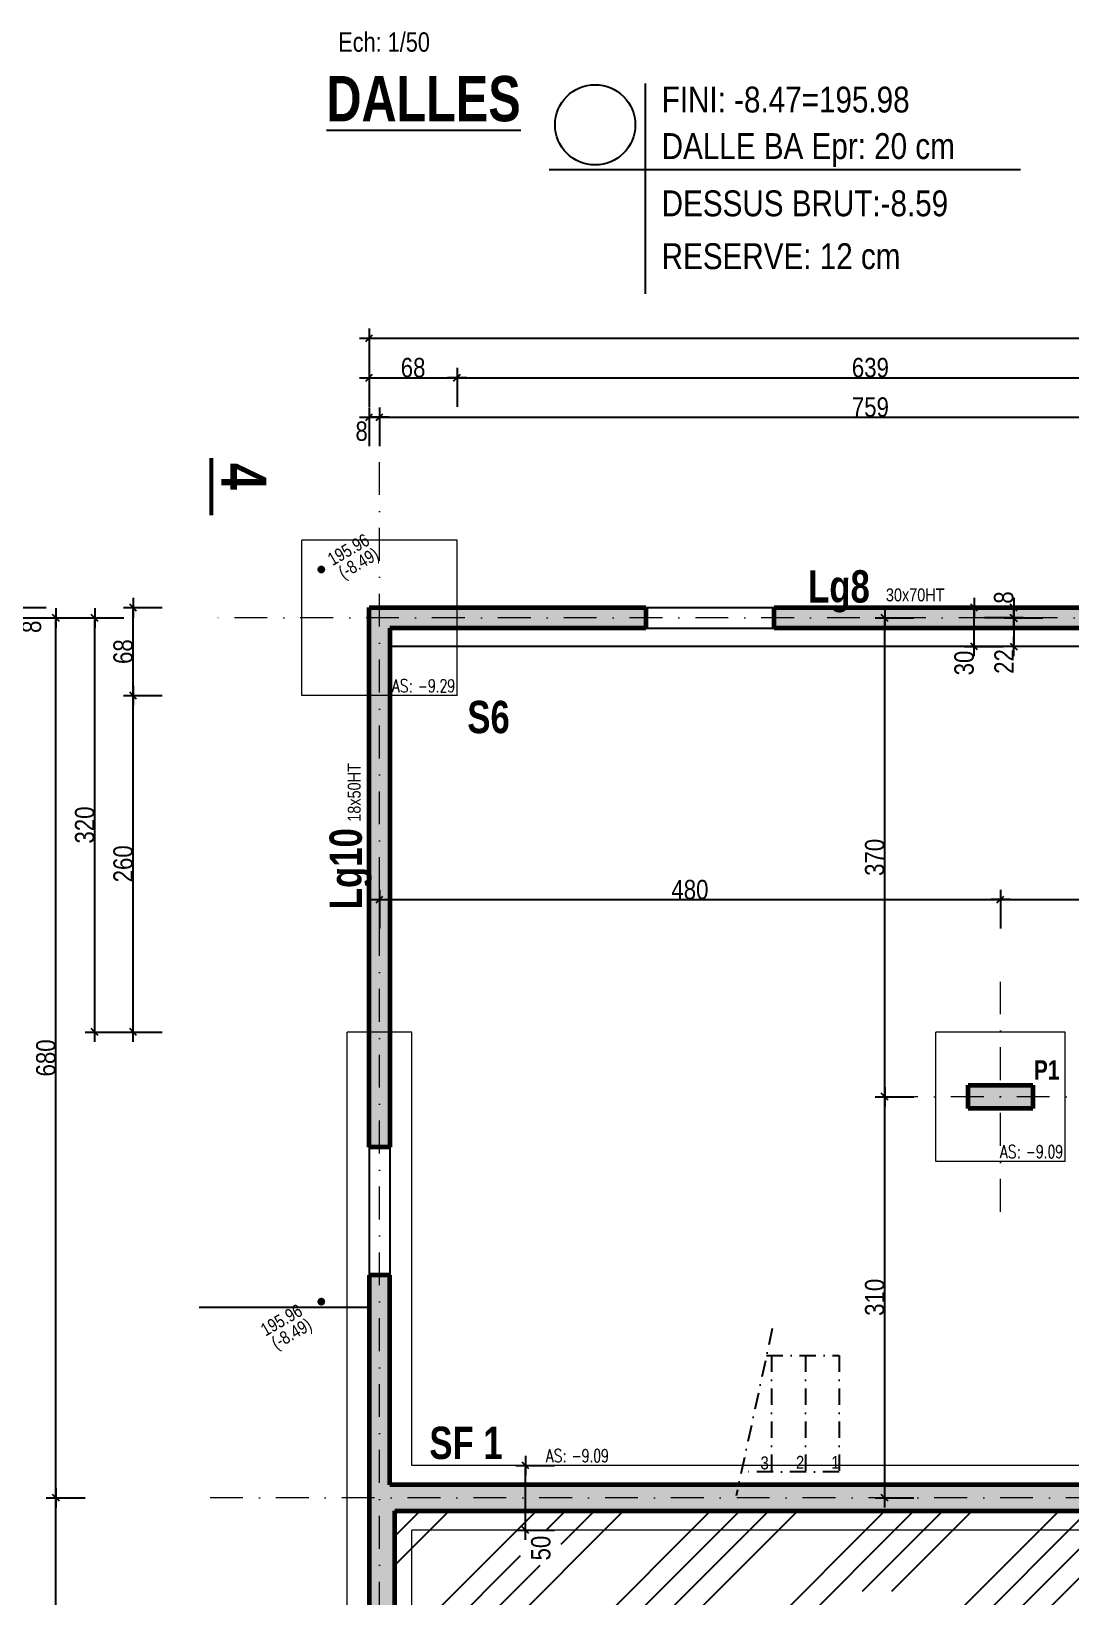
# Model space of a CAD drawing. Header units: centimetres. Extents: x 16433 to 114398, y -50094 to -12305.
# Drawn here: x 54933 to 55736, y -37058 to -35848 of the extents above; entities that cross this region are included whole.
import ezdxf
from ezdxf.enums import TextEntityAlignment as Align

# ---------------------------------------------------------------- set-up
doc = ezdxf.new("R2010")
doc.units = ezdxf.units.CM
doc.header["$LTSCALE"] = 0.5
doc.linetypes.add('TIRETPTX2', pattern=[50.8, 25.4, -12.7, 0, -12.7])
doc.layers.get('DEFPOINTS').update_dxf_attribs({"linetype": 'CONTINUOUS'})
for name, color, linetype in [('01_cote_gen', 4, 'CONTINUOUS'), ('01_escalier int.', 2, 'TIRETPTX2'), ('01_linteaux', 2, 'CONTINUOUS'), ('01_poch_murs', 253, 'CONTINUOUS'), ('01_poch_poteaux', 250, 'CONTINUOUS'), ('01_texte', 230, 'CONTINUOUS'), ('AA_COTES', 2, 'CONTINUOUS')]:
    doc.layers.add(name, color=color, linetype=linetype)
for name, color, linetype, lineweight in [('01_murs_coup', 5, 'CONTINUOUS', 60), ('01_sem', 42, 'CONTINUOUS', 15), ('01_tram_axes', 2, 'TIRETPTX2', 9)]:
    doc.layers.add(name, color=color, linetype=linetype, lineweight=lineweight)
doc.styles.add('ARIAL NA', font='ARIALN.TTF')
doc.styles.add('impact', font='impact.ttf')
doc.styles.add('MATTE_TXT', font='arial.ttf')
doc.styles.add('SIMPLEX1', font='SIMPLEX.shx', dxfattribs={"width": 0.8, "height": 10})
doc.styles.add('STYLE2', font='ARIALN.TTF')
doc.dimstyles.new('JB50', dxfattribs={"dimscale": 0.1, "dimtxt": 150, "dimasz": 15, "dimexe": 0.1, "dimexo": 0.1, "dimgap": 0.09, "dimtad": 1, "dimdec": 1, "dimdsep": 46, "dimtxsty": 'STYLE2', "dimblk1": 'BOND_G', "dimblk2": 'BOND_D', "dimsah": 1, "dimcen": 1.5, "dimdle": 0.01, "dimse1": 1, "dimse2": 1, "dimclrd": 4, "dimclre": 2, "dimclrt": 6, "dimazin": 2, "dimtfac": 2.333333, "dimtdec": 1, "dimtix": 1, "dimtmove": 2, "dimatfit": 3, "dimldrblk": 'BOND_G', "dimfxl": 1, "dimtolj": 1, "dimtzin": 0, "dimarcsym": 0})

# ---------------------------------------------------------------- blocks, each defined once
blk = doc.blocks.new('BOND_G')
at = {"layer": 'AA_COTES', "color": 0}
for p, q in [((0, -5), (0, 15)), ((5, 0), (-5, 0)), ((1.77, 1.77), (-1.77, -1.77))]:
    blk.add_line(p, q, dxfattribs=at)
blk = doc.blocks.new('BOND_D')
at = {"layer": 'AA_COTES', "color": 0}
for p, q in [((5, 0), (-5, 0)), ((-1.77, -1.77), (1.77, 1.77)), ((0, 5), (0, -15))]:
    blk.add_line(p, q, dxfattribs=at)
blk = doc.blocks.new('*D3208')
at = {"layer": '01_cote_gen', "color": 4, "lineweight": -2, "transparency": 16777216}
blk.add_line((55314.7, -37005.3), (55314.7, -36958.3), dxfattribs=at)
at = {"layer": 'DEFPOINTS', "color": 0}
for p in [(55314.7, -36956.8), (55320.8, -36956.8), (55320.8, -37006.8)]:
    blk.add_point(p, dxfattribs=at)
at = {"layer": '01_cote_gen', "color": 4, "lineweight": -2, "transparency": 16777216, "xscale": 1.5, "yscale": 1.5, "zscale": 1.5}
for name, p, rotation in [('BOND_D', (55314.7, -36956.8), 90), ('BOND_G', (55314.7, -37006.8), 270)]:
    blk.add_blockref(name, p, dxfattribs=dict(at, rotation=rotation))
at = {"layer": '01_cote_gen', "color": 6, "transparency": 16777216, "insert": (55326.6, -37020.6), "char_height": 15, "attachment_point": 5, "rotation": 90, "style": 'STYLE2'}
blk.add_mtext('\\A1;50', dxfattribs=at)
blk = doc.blocks.new('*D3209')
at = {"layer": '01_cote_gen', "color": 4, "lineweight": -2, "transparency": 16777216}
blk.add_line((54981.7, -36620.3), (54981.7, -36303.3), dxfattribs=at)
at = {"layer": 'DEFPOINTS', "color": 0}
for p in [(54981.7, -36301.8), (55043.2, -36301.8), (55053.1, -36621.8)]:
    blk.add_point(p, dxfattribs=at)
at = {"layer": '01_cote_gen', "color": 4, "lineweight": -2, "transparency": 16777216, "xscale": 1.5, "yscale": 1.5, "zscale": 1.5}
for name, p, rotation in [('BOND_D', (54981.7, -36301.8), 90), ('BOND_G', (54981.7, -36621.8), 270)]:
    blk.add_blockref(name, p, dxfattribs=dict(at, rotation=rotation))
at = {"layer": '01_cote_gen', "color": 6, "transparency": 16777216, "insert": (54974, -36461.8), "char_height": 15, "attachment_point": 5, "rotation": 90, "style": 'STYLE2'}
blk.add_mtext('\\A1;320', dxfattribs=at)
blk = doc.blocks.new('*D3211')
at = {"layer": '01_cote_gen', "color": 4, "lineweight": -2, "transparency": 16777216}
blk.add_line((55203.3, -36146.6), (55959.3, -36146.6), dxfattribs=at)
at = {"layer": 'DEFPOINTS', "color": 0}
for p in [(55960.8, -36146.6), (55201.8, -36162.3), (55960.8, -36162.3)]:
    blk.add_point(p, dxfattribs=at)
at = {"layer": '01_cote_gen', "color": 4, "lineweight": -2, "transparency": 16777216, "xscale": 1.5, "yscale": 1.5, "zscale": 1.5, "rotation": 180}
blk.add_blockref('BOND_G', (55201.8, -36146.6), dxfattribs=at)
at = {"layer": '01_cote_gen', "color": 4, "lineweight": -2, "transparency": 16777216, "xscale": 1.5, "yscale": 1.5, "zscale": 1.5}
blk.add_blockref('BOND_D', (55960.8, -36146.6), dxfattribs=at)
at = {"layer": '01_cote_gen', "color": 6, "transparency": 16777216, "insert": (55581.3, -36138.9), "char_height": 15, "attachment_point": 5, "style": 'STYLE2'}
blk.add_mtext('\\A1;759', dxfattribs=at)
blk = doc.blocks.new('*D3213')
at = {"layer": '01_cote_gen', "color": 4, "lineweight": -2, "transparency": 16777216}
blk.add_line((55195.3, -36116.1), (55260.3, -36116.1), dxfattribs=at)
at = {"layer": 'DEFPOINTS', "color": 0}
for p in [(55261.8, -36116.1), (55261.8, -36274.3), (55193.8, -36286.8)]:
    blk.add_point(p, dxfattribs=at)
at = {"layer": '01_cote_gen', "color": 4, "lineweight": -2, "transparency": 16777216, "xscale": 1.5, "yscale": 1.5, "zscale": 1.5, "rotation": 180}
blk.add_blockref('BOND_G', (55193.8, -36116.1), dxfattribs=at)
at = {"layer": '01_cote_gen', "color": 4, "lineweight": -2, "transparency": 16777216, "xscale": 1.5, "yscale": 1.5, "zscale": 1.5}
blk.add_blockref('BOND_D', (55261.8, -36116.1), dxfattribs=at)
at = {"layer": '01_cote_gen', "color": 6, "transparency": 16777216, "insert": (55227.8, -36108.4), "char_height": 15, "attachment_point": 5, "style": 'STYLE2'}
blk.add_mtext('\\A1;68', dxfattribs=at)
blk = doc.blocks.new('*D3214')
at = {"layer": '01_cote_gen', "color": 4, "lineweight": -2, "transparency": 16777216}
blk.add_line((55195.3, -36146.6), (55200.3, -36146.6), dxfattribs=at)
at = {"layer": 'DEFPOINTS', "color": 0}
for p in [(55193.8, -36138.6), (55201.8, -36146.6), (55201.8, -36152)]:
    blk.add_point(p, dxfattribs=at)
at = {"layer": '01_cote_gen', "color": 4, "lineweight": -2, "transparency": 16777216, "xscale": 1.5, "yscale": 1.5, "zscale": 1.5, "rotation": 180}
blk.add_blockref('BOND_G', (55193.8, -36146.6), dxfattribs=at)
at = {"layer": '01_cote_gen', "color": 4, "lineweight": -2, "transparency": 16777216, "xscale": 1.5, "yscale": 1.5, "zscale": 1.5}
blk.add_blockref('BOND_D', (55201.8, -36146.6), dxfattribs=at)
at = {"layer": '01_cote_gen', "color": 6, "transparency": 16777216, "insert": (55188, -36157.5), "char_height": 15, "attachment_point": 5, "style": 'STYLE2'}
blk.add_mtext('\\A1;8', dxfattribs=at)
blk = doc.blocks.new('*D3215')
at = {"layer": '01_cote_gen', "color": 4, "lineweight": -2, "transparency": 16777216}
blk.add_line((55263.3, -36116.1), (55899.3, -36116.1), dxfattribs=at)
at = {"layer": 'DEFPOINTS', "color": 0}
for p in [(55900.8, -36116.1), (55261.8, -36123.6), (55900.8, -36241.8)]:
    blk.add_point(p, dxfattribs=at)
at = {"layer": '01_cote_gen', "color": 4, "lineweight": -2, "transparency": 16777216, "xscale": 1.5, "yscale": 1.5, "zscale": 1.5, "rotation": 180}
blk.add_blockref('BOND_G', (55261.8, -36116.1), dxfattribs=at)
at = {"layer": '01_cote_gen', "color": 4, "lineweight": -2, "transparency": 16777216, "xscale": 1.5, "yscale": 1.5, "zscale": 1.5}
blk.add_blockref('BOND_D', (55900.8, -36116.1), dxfattribs=at)
at = {"layer": '01_cote_gen', "color": 6, "transparency": 16777216, "insert": (55581.3, -36108.4), "char_height": 15, "attachment_point": 5, "style": 'STYLE2'}
blk.add_mtext('\\A1;639', dxfattribs=at)
blk = doc.blocks.new('*D3220')
at = {"layer": '01_cote_gen', "color": 4, "lineweight": -2, "transparency": 16777216}
blk.add_line((54951.7, -36980.3), (54951.7, -36303.3), dxfattribs=at)
at = {"layer": 'DEFPOINTS', "color": 0}
for p in [(54951.7, -36301.8), (55004.2, -36301.8), (54989.8, -36981.8)]:
    blk.add_point(p, dxfattribs=at)
at = {"layer": '01_cote_gen', "color": 4, "lineweight": -2, "transparency": 16777216, "xscale": 1.5, "yscale": 1.5, "zscale": 1.5}
for name, p, rotation in [('BOND_D', (54951.7, -36301.8), 90), ('BOND_G', (54951.7, -36981.8), 270)]:
    blk.add_blockref(name, p, dxfattribs=dict(at, rotation=rotation))
at = {"layer": '01_cote_gen', "color": 6, "transparency": 16777216, "insert": (54944, -36641.8), "char_height": 15, "attachment_point": 5, "rotation": 90, "style": 'STYLE2'}
blk.add_mtext('\\A1;680', dxfattribs=at)
blk = doc.blocks.new('*D3221')
at = {"layer": '01_cote_gen', "color": 4, "lineweight": -2, "transparency": 16777216}
blk.add_line((54951.7, -37305.3), (54951.7, -36983.3), dxfattribs=at)
at = {"layer": 'DEFPOINTS', "color": 0}
for p in [(54951.7, -36981.8), (55006.8, -36981.8), (54989.8, -37306.8)]:
    blk.add_point(p, dxfattribs=at)
at = {"layer": '01_cote_gen', "color": 4, "lineweight": -2, "transparency": 16777216, "xscale": 1.5, "yscale": 1.5, "zscale": 1.5}
for name, p, rotation in [('BOND_D', (54951.7, -36981.8), 90), ('BOND_G', (54951.7, -37306.8), 270)]:
    blk.add_blockref(name, p, dxfattribs=dict(at, rotation=rotation))
at = {"layer": '01_cote_gen', "color": 6, "transparency": 16777216, "insert": (54944, -37144.3), "char_height": 15, "attachment_point": 5, "rotation": 90, "style": 'STYLE2'}
blk.add_mtext('\\A1;325', dxfattribs=at)
blk = doc.blocks.new('*D3222')
at = {"layer": '01_cote_gen', "color": 4, "lineweight": -2, "transparency": 16777216}
blk.add_line((54921.7, -37305.3), (54921.7, -36303.3), dxfattribs=at)
at = {"layer": 'DEFPOINTS', "color": 0}
for p in [(54921.7, -36301.8), (55004.2, -36301.8), (54989.8, -37306.8)]:
    blk.add_point(p, dxfattribs=at)
at = {"layer": '01_cote_gen', "color": 4, "lineweight": -2, "transparency": 16777216, "xscale": 1.5, "yscale": 1.5, "zscale": 1.5}
for name, p, rotation in [('BOND_D', (54921.7, -36301.8), 90), ('BOND_G', (54921.7, -37306.8), 270)]:
    blk.add_blockref(name, p, dxfattribs=dict(at, rotation=rotation))
at = {"layer": '01_cote_gen', "color": 6, "transparency": 16777216, "insert": (54914, -36804.3), "char_height": 15, "attachment_point": 5, "rotation": 90, "style": 'STYLE2'}
blk.add_mtext('\\A1;1005', dxfattribs=at)
blk = doc.blocks.new('*D3229')
at = {"layer": '01_cote_gen', "color": 4, "lineweight": -2, "transparency": 16777216}
blk.add_line((55592.4, -36980.3), (55592.4, -36673.3), dxfattribs=at)
at = {"layer": 'DEFPOINTS', "color": 0}
for p in [(55592.4, -36671.8), (55604.7, -36671.8), (55604.7, -36981.8)]:
    blk.add_point(p, dxfattribs=at)
at = {"layer": '01_cote_gen', "color": 4, "lineweight": -2, "transparency": 16777216, "xscale": 1.5, "yscale": 1.5, "zscale": 1.5}
for name, p, rotation in [('BOND_D', (55592.4, -36671.8), 90), ('BOND_G', (55592.4, -36981.8), 270)]:
    blk.add_blockref(name, p, dxfattribs=dict(at, rotation=rotation))
at = {"layer": '01_cote_gen', "color": 6, "transparency": 16777216, "insert": (55584.7, -36826.8), "char_height": 15, "attachment_point": 5, "rotation": 90, "style": 'STYLE2'}
blk.add_mtext('\\A1;310', dxfattribs=at)
blk = doc.blocks.new('*D3230')
at = {"layer": '01_cote_gen', "color": 4, "lineweight": -2, "transparency": 16777216}
blk.add_line((55592.4, -36670.3), (55592.4, -36303.3), dxfattribs=at)
at = {"layer": 'DEFPOINTS', "color": 0}
for p in [(55592.4, -36301.8), (55646, -36301.8), (55614.9, -36671.8)]:
    blk.add_point(p, dxfattribs=at)
at = {"layer": '01_cote_gen', "color": 4, "lineweight": -2, "transparency": 16777216, "xscale": 1.5, "yscale": 1.5, "zscale": 1.5}
for name, p, rotation in [('BOND_D', (55592.4, -36301.8), 90), ('BOND_G', (55592.4, -36671.8), 270)]:
    blk.add_blockref(name, p, dxfattribs=dict(at, rotation=rotation))
at = {"layer": '01_cote_gen', "color": 6, "transparency": 16777216, "insert": (55584.7, -36486.8), "char_height": 15, "attachment_point": 5, "rotation": 90, "style": 'STYLE2'}
blk.add_mtext('\\A1;370', dxfattribs=at)
blk = doc.blocks.new('*D3231')
at = {"layer": '01_cote_gen', "color": 4, "lineweight": -2, "transparency": 16777216}
blk.add_line((55203.3, -36519.4), (55680.3, -36519.4), dxfattribs=at)
at = {"layer": 'DEFPOINTS', "color": 0}
for p in [(55681.8, -36519.4), (55201.8, -36538.3), (55681.8, -36582.9)]:
    blk.add_point(p, dxfattribs=at)
at = {"layer": '01_cote_gen', "color": 4, "lineweight": -2, "transparency": 16777216, "xscale": 1.5, "yscale": 1.5, "zscale": 1.5, "rotation": 180}
blk.add_blockref('BOND_G', (55201.8, -36519.4), dxfattribs=at)
at = {"layer": '01_cote_gen', "color": 4, "lineweight": -2, "transparency": 16777216, "xscale": 1.5, "yscale": 1.5, "zscale": 1.5}
blk.add_blockref('BOND_D', (55681.8, -36519.4), dxfattribs=at)
at = {"layer": '01_cote_gen', "color": 6, "transparency": 16777216, "insert": (55441.8, -36511.8), "char_height": 15, "attachment_point": 5, "style": 'STYLE2'}
blk.add_mtext('\\A1;480', dxfattribs=at)
blk = doc.blocks.new('*D3232')
at = {"layer": '01_cote_gen', "color": 4, "lineweight": -2, "transparency": 16777216}
blk.add_line((55683.3, -36519.4), (55959.3, -36519.4), dxfattribs=at)
at = {"layer": 'DEFPOINTS', "color": 0}
for p in [(55960.8, -36519.4), (55681.8, -36526.9), (55960.8, -36644.6)]:
    blk.add_point(p, dxfattribs=at)
at = {"layer": '01_cote_gen', "color": 4, "lineweight": -2, "transparency": 16777216, "xscale": 1.5, "yscale": 1.5, "zscale": 1.5, "rotation": 180}
blk.add_blockref('BOND_G', (55681.8, -36519.4), dxfattribs=at)
at = {"layer": '01_cote_gen', "color": 4, "lineweight": -2, "transparency": 16777216, "xscale": 1.5, "yscale": 1.5, "zscale": 1.5}
blk.add_blockref('BOND_D', (55960.8, -36519.4), dxfattribs=at)
at = {"layer": '01_cote_gen', "color": 6, "transparency": 16777216, "insert": (55821.3, -36511.8), "char_height": 15, "attachment_point": 5, "style": 'STYLE2'}
blk.add_mtext('\\A1;279', dxfattribs=at)
blk = doc.blocks.new('*D3235')
at = {"layer": '01_cote_gen', "color": 4, "lineweight": -2, "transparency": 16777216}
blk.add_line((54921.7, -36300.3), (54921.7, -36295.3), dxfattribs=at)
at = {"layer": 'DEFPOINTS', "color": 0}
for p in [(54921.7, -36293.8), (55080.1, -36293.8), (55080.1, -36301.8)]:
    blk.add_point(p, dxfattribs=at)
at = {"layer": '01_cote_gen', "color": 4, "lineweight": -2, "transparency": 16777216, "xscale": 1.5, "yscale": 1.5, "zscale": 1.5}
for name, p, rotation in [('BOND_D', (54921.7, -36293.8), 90), ('BOND_G', (54921.7, -36301.8), 270)]:
    blk.add_blockref(name, p, dxfattribs=dict(at, rotation=rotation))
at = {"layer": '01_cote_gen', "color": 6, "transparency": 16777216, "insert": (54932.9, -36308.6), "char_height": 15, "attachment_point": 5, "rotation": 90, "style": 'STYLE2'}
blk.add_mtext('\\A1;8', dxfattribs=at)
blk = doc.blocks.new('*D3244')
at = {"layer": '01_cote_gen', "color": 4, "lineweight": -2, "transparency": 16777216}
blk.add_line((55195.3, -36085.6), (56726.3, -36085.6), dxfattribs=at)
at = {"layer": 'DEFPOINTS', "color": 0}
for p in [(56727.8, -36085.6), (55193.8, -36108.6), (56727.8, -36108.6)]:
    blk.add_point(p, dxfattribs=at)
at = {"layer": '01_cote_gen', "color": 4, "lineweight": -2, "transparency": 16777216, "xscale": 1.5, "yscale": 1.5, "zscale": 1.5, "rotation": 180}
blk.add_blockref('BOND_G', (55193.8, -36085.6), dxfattribs=at)
at = {"layer": '01_cote_gen', "color": 4, "lineweight": -2, "transparency": 16777216, "xscale": 1.5, "yscale": 1.5, "zscale": 1.5}
blk.add_blockref('BOND_D', (56727.8, -36085.6), dxfattribs=at)
at = {"layer": '01_cote_gen', "color": 6, "transparency": 16777216, "insert": (55960.8, -36077.9), "char_height": 15, "attachment_point": 5, "style": 'STYLE2'}
blk.add_mtext('\\A1;1534', dxfattribs=at)
blk = doc.blocks.new('*D3522')
at = {"layer": '01_cote_gen', "color": 4, "lineweight": -2, "transparency": 16777216}
blk.add_line((55692.1, -36300.3), (55692.1, -36295.3), dxfattribs=at)
at = {"layer": 'DEFPOINTS', "color": 0}
for p in [(55692.1, -36293.8), (55698.4, -36293.8), (55698.4, -36301.8)]:
    blk.add_point(p, dxfattribs=at)
at = {"layer": '01_cote_gen', "color": 4, "lineweight": -2, "transparency": 16777216, "xscale": 1.5, "yscale": 1.5, "zscale": 1.5}
for name, p, rotation in [('BOND_D', (55692.1, -36293.8), 90), ('BOND_G', (55692.1, -36301.8), 270)]:
    blk.add_blockref(name, p, dxfattribs=dict(at, rotation=rotation))
at = {"layer": '01_cote_gen', "color": 6, "transparency": 16777216, "insert": (55684.4, -36286), "char_height": 15, "attachment_point": 5, "rotation": 90, "style": 'STYLE2'}
blk.add_mtext('\\A1;8', dxfattribs=at)
blk = doc.blocks.new('*D3523')
at = {"layer": '01_cote_gen', "color": 4, "lineweight": -2, "transparency": 16777216}
blk.add_line((55692.1, -36303.3), (55692.1, -36322.3), dxfattribs=at)
at = {"layer": 'DEFPOINTS', "color": 0}
for p in [(55704.3, -36301.8), (55692.1, -36323.8), (55704.3, -36323.8)]:
    blk.add_point(p, dxfattribs=at)
at = {"layer": '01_cote_gen', "color": 4, "lineweight": -2, "transparency": 16777216, "xscale": 1.5, "yscale": 1.5, "zscale": 1.5}
for name, p, rotation in [('BOND_G', (55692.1, -36301.8), 90), ('BOND_D', (55692.1, -36323.8), 270)]:
    blk.add_blockref(name, p, dxfattribs=dict(at, rotation=rotation))
at = {"layer": '01_cote_gen', "color": 6, "transparency": 16777216, "insert": (55684.6, -36335.4), "char_height": 15, "attachment_point": 5, "rotation": 90, "style": 'STYLE2'}
blk.add_mtext('\\A1;22', dxfattribs=at)
blk = doc.blocks.new('*D3524')
at = {"layer": '01_cote_gen', "color": 4, "lineweight": -2, "transparency": 16777216}
blk.add_line((55661.5, -36322.3), (55661.5, -36295.3), dxfattribs=at)
at = {"layer": 'DEFPOINTS', "color": 0}
for p in [(55661.5, -36293.8), (55661.5, -36293.8), (55661.5, -36323.8)]:
    blk.add_point(p, dxfattribs=at)
at = {"layer": '01_cote_gen', "color": 4, "lineweight": -2, "transparency": 16777216, "xscale": 1.5, "yscale": 1.5, "zscale": 1.5}
for name, p, rotation in [('BOND_D', (55661.5, -36293.8), 90), ('BOND_G', (55661.5, -36323.8), 270)]:
    blk.add_blockref(name, p, dxfattribs=dict(at, rotation=rotation))
at = {"layer": '01_cote_gen', "color": 6, "transparency": 16777216, "insert": (55653.8, -36336.6), "char_height": 15, "attachment_point": 5, "rotation": 90, "style": 'STYLE2'}
blk.add_mtext('\\A1;30', dxfattribs=at)
blk = doc.blocks.new('*D3532')
at = {"layer": '01_cote_gen', "color": 4, "lineweight": -2, "transparency": 16777216}
blk.add_line((55011.4, -36620.3), (55011.4, -36363.3), dxfattribs=at)
at = {"layer": 'DEFPOINTS', "color": 0}
for p in [(55011.4, -36361.8), (55083.4, -36361.8), (55049.9, -36621.8)]:
    blk.add_point(p, dxfattribs=at)
at = {"layer": '01_cote_gen', "color": 4, "lineweight": -2, "transparency": 16777216, "xscale": 1.5, "yscale": 1.5, "zscale": 1.5}
for name, p, rotation in [('BOND_D', (55011.4, -36361.8), 90), ('BOND_G', (55011.4, -36621.8), 270)]:
    blk.add_blockref(name, p, dxfattribs=dict(at, rotation=rotation))
at = {"layer": '01_cote_gen', "color": 6, "transparency": 16777216, "insert": (55003.7, -36491.8), "char_height": 15, "attachment_point": 5, "rotation": 90, "style": 'STYLE2'}
blk.add_mtext('\\A1;260', dxfattribs=at)
blk = doc.blocks.new('*D3533')
at = {"layer": '01_cote_gen', "color": 4, "lineweight": -2, "transparency": 16777216}
blk.add_line((55011.4, -36360.3), (55011.4, -36295.3), dxfattribs=at)
at = {"layer": 'DEFPOINTS', "color": 0}
for p in [(55011.4, -36293.8), (55273.8, -36293.8), (55033.9, -36361.8)]:
    blk.add_point(p, dxfattribs=at)
at = {"layer": '01_cote_gen', "color": 4, "lineweight": -2, "transparency": 16777216, "xscale": 1.5, "yscale": 1.5, "zscale": 1.5}
for name, p, rotation in [('BOND_D', (55011.4, -36293.8), 90), ('BOND_G', (55011.4, -36361.8), 270)]:
    blk.add_blockref(name, p, dxfattribs=dict(at, rotation=rotation))
at = {"layer": '01_cote_gen', "color": 6, "transparency": 16777216, "insert": (55003.7, -36327.8), "char_height": 15, "attachment_point": 5, "rotation": 90, "style": 'STYLE2'}
blk.add_mtext('\\A1;68', dxfattribs=at)
blk = doc.blocks.new('*D3542')
at = {"layer": '01_cote_gen', "color": 4, "lineweight": -2, "transparency": 16777216}
blk.add_line((54892.3, -37315.3), (54892.3, -36295.3), dxfattribs=at)
at = {"layer": 'DEFPOINTS', "color": 0}
for p in [(54892.3, -36293.8), (54944.2, -36293.8), (54944.2, -37316.8)]:
    blk.add_point(p, dxfattribs=at)
at = {"layer": '01_cote_gen', "color": 4, "lineweight": -2, "transparency": 16777216, "xscale": 1.5, "yscale": 1.5, "zscale": 1.5}
for name, p, rotation in [('BOND_D', (54892.3, -36293.8), 90), ('BOND_G', (54892.3, -37316.8), 270)]:
    blk.add_blockref(name, p, dxfattribs=dict(at, rotation=rotation))
at = {"layer": '01_cote_gen', "color": 6, "transparency": 16777216, "insert": (54884.6, -36805.3), "char_height": 15, "attachment_point": 5, "rotation": 90, "style": 'STYLE2'}
blk.add_mtext('\\A1;1023', dxfattribs=at)

msp = doc.modelspace()

# ---------------------------------------------------------------- hatches: boundary and pattern name
at = {"layer": '01_poch_murs', "ltscale": 2}
h = msp.add_hatch(color=256, dxfattribs=at)
h.dxf.hatch_style = 1
h.paths.add_polyline_path([(55407.805, -36293.782), (55193.799, -36293.782), (55193.799, -36710.78), (55209.799, -36710.78), (55209.799, -36309.782), (55407.805, -36309.782)])
h.paths.add_polyline_path([(55756.777, -36293.782), (55506.805, -36293.782), (55506.805, -36309.782), (55756.777, -36309.782)])
h.paths.add_polyline_path([(56074.765, -36293.782), (55855.765, -36293.782), (55855.765, -36309.782), (55951.802, -36309.782), (55951.802, -36772.786), (55876.826, -36772.786), (55876.826, -36790.786), (55951.802, -36790.786), (55951.802, -36971.782), (55969.802, -36971.782), (55969.802, -36790.786), (56044.802, -36790.786), (56044.802, -36772.786), (55969.802, -36772.786), (55969.802, -36309.782), (56074.765, -36309.782)])
h.paths.add_polyline_path([(56465.806, -36293.782), (56173.791, -36293.782), (56173.791, -36309.782), (56465.806, -36309.782)])
h.paths.add_polyline_path([(56727.809, -36293.782), (56564.815, -36293.782), (56564.815, -36309.782), (56711.809, -36309.782), (56711.809, -36651.336), (56727.809, -36651.336)])
h.paths.add_polyline_path([(56727.809, -36750.336), (56711.809, -36750.336), (56711.809, -36971.782), (55209.799, -36971.782), (55209.799, -36809.78), (55193.799, -36809.78), (55193.799, -37316.781), (56040.801, -37316.781), (56040.802, -37240.748), (56727.809, -37240.748)])
h.paths.add_polyline_path([(56707.809, -36991.782), (56707.809, -37220.748), (56020.809, -37220.748), (56020.809, -37296.781), (55213.799, -37296.781), (55213.799, -36991.782)], flags=16)
h.paths.add_polyline_path([(57072.832, -36999.786), (56737.823, -36999.836), (56737.809, -37019.786), (57072.832, -37019.786)])
h.paths.add_polyline_path([(56727.797, -37519.791), (56711.797, -37519.791), (56711.797, -37758.795), (56727.797, -37758.795)])
h.paths.add_polyline_path([(56040.801, -37316.781), (56022.798, -37316.781), (56022.798, -37798.09), (56040.798, -37798.09)])
h.paths.add_polyline_path([(55898.802, -37316.781), (55880.802, -37316.781), (55880.802, -37798.09), (55898.802, -37798.09)])
h.paths.add_polyline_path([(55437.795, -37316.781), (55421.795, -37316.781), (55421.795, -37335.786), (55437.795, -37335.786)])
h.paths.add_polyline_path([(55437.795, -37434.786), (55421.795, -37434.786), (55421.795, -37585.784), (55335.802, -37585.784), (55335.802, -37601.784), (55437.795, -37601.784)])
h.paths.add_polyline_path([(55236.802, -37585.784), (55193.799, -37585.784), (55193.799, -37712.784), (55209.799, -37712.784), (55209.799, -37601.784), (55236.802, -37601.784)])
at = {"layer": '01_poch_murs'}
h = msp.add_hatch(dxfattribs=at)
h.set_pattern_fill('ANSI34', color=256, scale=5)
h.set_pattern_definition([(45, (157.42, -154.75), (-67.35192, 67.35192), []), (45, (179.87, -154.75), (-67.35192, 67.35192), []), (45, (202.32, -154.75), (-67.35192, 67.35192), []), (45, (224.78, -154.75), (-67.35192, 67.35192), [])])
h.paths.add_polyline_path([(56692.809, -37006.782), (55226.799, -37006.782), (55226.799, -37296.781), (56005.809, -37296.781), (56005.809, -37205.748), (56692.809, -37205.748)])
edge = h.paths.add_edge_path(flags=16)
edge.add_arc((55780.608, -37148.05), 30.98, 0, 360)
h.paths.add_polyline_path([(56707.809, -36991.782), (55960.802, -36991.782), (55960.802, -37006.782), (56692.809, -37006.782), (56692.809, -37205.748), (56031.799, -37205.748), (56031.799, -37220.748), (56707.809, -37220.748)])
h.paths.add_polyline_path([(56020.809, -37230.748), (56005.809, -37230.748), (56005.809, -37296.781), (55889.803, -37296.781), (56020.809, -37296.781)], flags=17)
h.paths.add_polyline_path([(55429.795, -37281.781), (55226.799, -37281.781), (55226.799, -37006.782), (55960.802, -37006.782), (55960.802, -36991.782), (55213.799, -36991.782), (55213.799, -37296.781), (55429.795, -37296.781)])
h.paths.add_polyline_path([(55226.126, -37210.352), (55252.739, -37210.352), (55252.739, -37179.124), (55226.126, -37179.124)], flags=16)
h.paths.add_polyline_path([(55342.177, -37269.073), (55342.177, -37242.46), (55310.949, -37242.46), (55310.949, -37269.073)], flags=16)
h.paths.add_polyline_path([(55342.177, -37033.862), (55342.177, -37007.249), (55310.949, -37007.249), (55310.949, -37033.862)], flags=16)
h.paths.add_polyline_path([(55984.191, -37114.35), (56010.804, -37114.35), (56010.804, -37083.122), (55984.191, -37083.122)], flags=16)
h.paths.add_polyline_path([(55563.21, -37085.122), (55599.38, -37085.122), (55599.38, -37053.894), (55563.21, -37053.894)], flags=16)
h.paths.add_polyline_path([(56322.216, -37085.122), (56358.385, -37085.122), (56358.385, -37053.894), (56322.216, -37053.894)], flags=16)
h.paths.add_polyline_path([(56357.801, -37114.094), (56393.971, -37114.094), (56393.971, -37082.866), (56357.801, -37082.866)], flags=16)
h.paths.add_polyline_path([(55997.286, -37138.127), (56023.9, -37138.127), (56023.9, -37106.899), (55997.286, -37106.899)], flags=16)
h.paths.add_polyline_path([(56041.875, -37137.871), (56058.931, -37137.871), (56058.931, -37106.643), (56041.875, -37106.643)], flags=16)
h.paths.add_polyline_path([(55760.087, -37172.419), (55794.45, -37172.419), (55794.45, -37119.919), (55760.087, -37119.919)], flags=16)
h.paths.add_polyline_path([(56693.355, -37076.511), (56693.355, -37041.845), (56678.355, -37041.845), (56678.355, -37076.511)], flags=16)
h.paths.add_polyline_path([(56693.74, -37096.956), (56693.74, -37075.194), (56678.74, -37075.194), (56678.74, -37096.956)], flags=16)
h.paths.add_polyline_path([(56149.269, -37205.353), (56171.031, -37205.353), (56171.031, -37190.353), (56149.269, -37190.353)], flags=16)
h.paths.add_polyline_path([(56169.093, -37205.353), (56203.76, -37205.353), (56203.76, -37190.353), (56169.093, -37190.353)], flags=16)
h.paths.add_polyline_path([(55327.571, -37281.387), (55349.332, -37281.387), (55349.332, -37266.387), (55327.571, -37266.387)], flags=16)
h.paths.add_polyline_path([(55347.395, -37281.387), (55382.062, -37281.387), (55382.062, -37266.387), (55347.395, -37266.387)], flags=16)
h.paths.add_polyline_path([(55238.931, -37284.644), (55298.513, -37284.644), (55298.513, -37245.569), (55238.931, -37245.569)], flags=16)
h.paths.add_polyline_path([(56006.901, -37271.143), (56006.901, -37211.562), (55967.826, -37211.562), (55967.826, -37271.143)], flags=17)
h.paths.add_polyline_path([(56060.654, -37209.24), (56114.661, -37209.24), (56114.661, -37170.165), (56060.654, -37170.165)], flags=16)
h.paths.add_polyline_path([(56697.907, -37206.625), (56697.907, -37147.044), (56658.832, -37147.044), (56658.832, -37206.625)], flags=16)
at = {"layer": '01_poch_poteaux', "ltscale": 2}
h = msp.add_hatch(color=256, dxfattribs=at)
h.dxf.hatch_style = 1
h.paths.add_polyline_path([(55706.802, -36662.773), (55681.802, -36662.772), (55681.802, -36671.773), (55706.802, -36671.773)])
h.paths.add_polyline_path([(55706.802, -36671.773), (55681.802, -36671.773), (55681.802, -36680.778), (55706.801, -36680.773)])
h.paths.add_polyline_path([(55681.802, -36671.773), (55656.801, -36671.773), (55656.799, -36680.783), (55681.802, -36680.778)])
h.paths.add_polyline_path([(55681.802, -36662.772), (55656.802, -36662.77), (55656.801, -36671.773), (55681.802, -36671.773)])

# ---------------------------------------------------------------- linework, layer by layer
at = {"layer": '01_escalier int.'}
for p, q in [((55505.493, -36851.003), (55477.508, -36980.276)), ((55501.008, -36871.722), (55557.259, -36871.722)), ((55504.859, -36871.722), (55504.859, -36961.722)), ((55531.059, -36871.722), (55531.059, -36961.722)), ((55557.259, -36871.722), (55557.259, -36961.722)), ((55557.259, -36961.722), (55481.525, -36961.722))]:
    msp.add_line(p, q, dxfattribs=at)
at = {"layer": '01_linteaux'}
for p, q in [((55407.805, -36293.782), (55506.805, -36293.782)), ((55407.805, -36309.782), (55506.805, -36309.782)), ((56697.809, -36323.782), (55209.799, -36323.782)), ((55193.799, -36710.78), (55193.799, -36809.78)), ((55209.799, -36710.78), (55209.799, -36809.78)), ((55193.799, -36834.78), (55062.547, -36834.78))]:
    msp.add_line(p, q, dxfattribs=at)
at = {"layer": '01_murs_coup'}
for p, q in [((55193.799, -36710.78), (55193.799, -36293.782)), ((55193.799, -36293.782), (55407.805, -36293.782)), ((55407.805, -36293.782), (55407.805, -36309.782)), ((55506.805, -36309.782), (55506.805, -36293.782)), ((55506.805, -36293.782), (55756.777, -36293.782)), ((55209.799, -36309.782), (55209.799, -36710.78)), ((55407.805, -36309.782), (55209.799, -36309.782)), ((55756.777, -36309.782), (55506.805, -36309.782)), ((55656.799, -36680.783), (55656.802, -36662.77)), ((55656.802, -36662.77), (55706.802, -36662.773)), ((55706.802, -36662.773), (55706.801, -36680.773)), ((55706.801, -36680.773), (55656.799, -36680.783)), ((55209.799, -36710.78), (55193.799, -36710.78)), ((55209.799, -36809.78), (55193.799, -36809.78)), ((55193.799, -36809.78), (55193.799, -37316.781)), ((55209.799, -36971.782), (55209.799, -36809.78)), ((56711.809, -36971.782), (55209.799, -36971.782)), ((55213.799, -37296.781), (55213.799, -36991.782)), ((55213.799, -36991.782), (56707.809, -36991.782))]:
    msp.add_line(p, q, dxfattribs=at)
at = {"layer": '01_sem', "ltscale": 2}
for p, q in [((55141.799, -36361.782), (55141.799, -36241.782)), ((55261.799, -36241.782), (55141.799, -36241.782)), ((55261.799, -36361.782), (55261.799, -36241.782)), ((55261.799, -36361.782), (55141.799, -36361.782)), ((55226.799, -36621.782), (55176.799, -36621.782)), ((55176.799, -37331.781), (55176.799, -36621.782)), ((55226.799, -36956.782), (55226.799, -36621.782)), ((55631.802, -36721.773), (55631.802, -36621.773)), ((55731.802, -36621.773), (55631.802, -36621.773)), ((55731.802, -36721.773), (55731.802, -36621.773)), ((55731.802, -36721.773), (55631.802, -36721.773)), ((56695.778, -36956.782), (55226.799, -36956.782)), ((55226.799, -37281.781), (55226.799, -37006.782)), ((56695.778, -37006.782), (55226.799, -37006.782))]:
    msp.add_line(p, q, dxfattribs=at)
at = {"layer": '01_texte'}
for p, q in [((55407.256, -35888.714), (55407.256, -36051.357)), ((55333.084, -35955.099), (55697.41, -35955.099))]:
    msp.add_line(p, q, dxfattribs=at)
at = {"layer": '01_texte', "const_width": 3}
msp.add_lwpolyline([(55071.811, -36178.22), (55071.811, -36222.472)], dxfattribs=at)
for points in [[(55155.346, -36264.325, 1), (55158.346, -36264.325, 1)], [(55155.346, -36830.156, 1), (55158.346, -36830.156, 1)]]:
    msp.add_lwpolyline(points, format="xyb", close=True, dxfattribs=at)
at = {"layer": '01_texte'}
msp.add_circle((55368.531, -35920.688), 30.98, dxfattribs=at)
at = {"layer": '01_tram_axes', "ltscale": 2}
for p, q in [((55201.799, -37835.48), (55201.799, -36162.313)), ((57100.2, -36301.782), (55066.519, -36301.782)), ((55681.802, -36760.656), (55681.802, -36582.89)), ((55770.686, -36671.773), (55592.919, -36671.773)), ((56826.802, -36981.782), (55066.519, -36981.782))]:
    msp.add_line(p, q, dxfattribs=at)

# ---------------------------------------------------------------- texts
at = {"layer": '01_texte'}
for s, height, style, width, p in [('Ech: 1/50', 15, 'MATTE_TXT', 0.8, (55205.379, -35868.704)), ('30x70HT', 10, 'MATTE_TXT', 0.8, (55615.956, -36291.954)), ('AS:', 10, 'SIMPLEX1', 0.8, (55219.552, -36362.22)), ('-9.29', 10, 'SIMPLEX1', 0.7, (55245.829, -36362.22)), ('AS:', 10, 'SIMPLEX1', 0.8, (55689.555, -36722.212)), ('-9.09', 10, 'SIMPLEX1', 0.7, (55715.832, -36722.212)), ('AS:', 10, 'SIMPLEX1', 0.8, (55338.452, -36957.22)), ('-9.09', 10, 'SIMPLEX1', 0.7, (55364.728, -36957.22))]:
    msp.add_text(s, height=height, dxfattribs=dict(at, style=style, width=width)).set_placement(p, align=Align.BOTTOM_CENTER)
at = {"layer": '01_texte', "style": 'impact'}
for s, height, p in [('%%UDALLES', 35, (55235.913, -35928.421)), ('Lg8', 25, (55557.033, -36297.408)), ('S6', 25, (55286.126, -36398.327)), ('P1', 15, (55717.59, -36663.076)), ('SF 1', 25, (55268.722, -36959.277))]:
    msp.add_text(s, height=height, dxfattribs=at).set_placement(p, align=Align.BOTTOM_CENTER)
at = {"layer": '01_texte', "style": 'ARIAL NA'}
for s, height, p in [('FINI: -8.47=195.98', 20, (55419.958, -35911.152)), ('DALLE BA Epr: 20 cm', 20, (55419.958, -35947.115)), ('DESSUS BRUT:-8.59', 20, (55419.958, -35991.359)), ('RESERVE: 12 cm', 20, (55419.958, -36032.199)), ('3', 10, (55496.371, -36959.775)), ('2', 10, (55523.75, -36959.352)), ('1', 10, (55551.129, -36959.352))]:
    msp.add_text(s, height=height, dxfattribs=at).set_placement(p)
at = {"layer": '01_texte', "style": 'impact'}
for s, height, rotation, p in [('4', 35, 270, (55068.958, -36192.522)), ('Lg10', 25, 90, (55195.7, -36495.549))]:
    msp.add_text(s, height=height, rotation=rotation, dxfattribs=at).set_placement(p, align=Align.BOTTOM_CENTER)
at = {"layer": '01_texte', "style": 'MATTE_TXT', "width": 0.8}
for s, rotation, p in [('195.96', 30, (55181.797, -36255.849)), ('(-8.49)', 30, (55189.609, -36266.327)), ('18x50HT', 90, (55190.247, -36436.625)), ('195.96', 30, (55129.983, -36851.314)), ('(-8.49)', 30, (55137.795, -36861.792))]:
    msp.add_text(s, height=10, rotation=rotation, dxfattribs=at).set_placement(p, align=Align.BOTTOM_CENTER)

# ---------------------------------------------------------------- dimensions: what is measured, and where the dimension line sits
at = {"layer": '01_cote_gen'}
for base, p1, p2, picture, middle in [((56727.809, -36085.588), (55193.799, -36108.609), (56727.809, -36108.609), '*D3244', (55960.804, -36077.92)), ((55261.799, -36116.109), (55193.799, -36286.782), (55261.799, -36274.287), '*D3213', (55227.799, -36108.441)), ((55900.802, -36116.109), (55261.799, -36123.609), (55900.802, -36241.782), '*D3215', (55581.3, -36108.441)), ((55960.802, -36146.553), (55201.799, -36162.313), (55960.802, -36162.313), '*D3211', (55581.3, -36138.886)), ((55681.802, -36519.44), (55201.799, -36538.338), (55681.802, -36582.89), '*D3231', (55441.8, -36511.772)), ((55960.802, -36519.44), (55681.802, -36526.94), (55960.802, -36644.639), '*D3232', (55821.302, -36511.772))]:
    dim = msp.add_linear_dim(base=base, p1=p1, p2=p2, dimstyle='JB50', dxfattribs=at)
    dim.commit()
    dim.dimension.update_dxf_attribs({"geometry": picture, "text_midpoint": middle})
dim = msp.add_linear_dim(base=(55201.799, -36146.553), p1=(55193.799, -36138.609), p2=(55201.799, -36151.973), dimstyle='JB50', dxfattribs=at)
dim.commit()
dim.dimension.update_dxf_attribs({"geometry": '*D3214', "text_midpoint": (55188.002, -36157.516), "dimtype": 160})
for base, p1, p2, picture, middle in [((55692.114, -36293.782), (55698.378, -36301.782), (55698.378, -36293.782), '*D3522', (55684.446, -36286.044)), ((54921.701, -36293.782), (55080.123, -36301.782), (55080.123, -36293.782), '*D3235', (54932.908, -36308.632)), ((55661.493, -36293.782), (55661.493, -36323.782), (55661.493, -36293.782), '*D3524', (55653.825, -36336.561)), ((55692.114, -36323.782), (55704.251, -36301.782), (55704.251, -36323.782), '*D3523', (55684.574, -36335.381)), ((55314.741, -36956.782), (55320.824, -37006.782), (55320.824, -36956.782), '*D3208', (55326.645, -37020.637))]:
    dim = msp.add_linear_dim(base=base, p1=p1, p2=p2, angle=90, dimstyle='JB50', dxfattribs=at)
    dim.commit()
    dim.dimension.update_dxf_attribs({"geometry": picture, "text_midpoint": middle, "dimtype": 160})
for base, p1, p2, picture, middle in [((54892.306, -36293.782), (54944.201, -37316.781), (54944.201, -36293.782), '*D3542', (54884.638, -36805.281)), ((55011.402, -36293.782), (55033.902, -36361.782), (55273.804, -36293.782), '*D3533', (55003.734, -36327.782)), ((54921.701, -36301.782), (54989.846, -37306.781), (55004.155, -36301.782), '*D3222', (54914.033, -36804.281)), ((54951.669, -36301.782), (54989.846, -36981.782), (55004.155, -36301.782), '*D3220', (54944.001, -36641.782)), ((54981.655, -36301.782), (55053.109, -36621.782), (55043.244, -36301.782), '*D3209', (54973.987, -36461.782)), ((55592.417, -36301.782), (55614.917, -36671.773), (55646.006, -36301.782), '*D3230', (55584.75, -36486.777)), ((55011.402, -36361.782), (55049.907, -36621.782), (55083.415, -36361.782), '*D3532', (55003.734, -36491.782)), ((55592.417, -36671.773), (55604.698, -36981.782), (55604.698, -36671.773), '*D3229', (55584.75, -36826.777)), ((54951.669, -36981.782), (54989.846, -37306.781), (55006.789, -36981.782), '*D3221', (54944.001, -37144.282))]:
    dim = msp.add_linear_dim(base=base, p1=p1, p2=p2, angle=90, dimstyle='JB50', dxfattribs=at)
    dim.commit()
    dim.dimension.update_dxf_attribs({"geometry": picture, "text_midpoint": middle})

doc.saveas('drawing.dxf')
